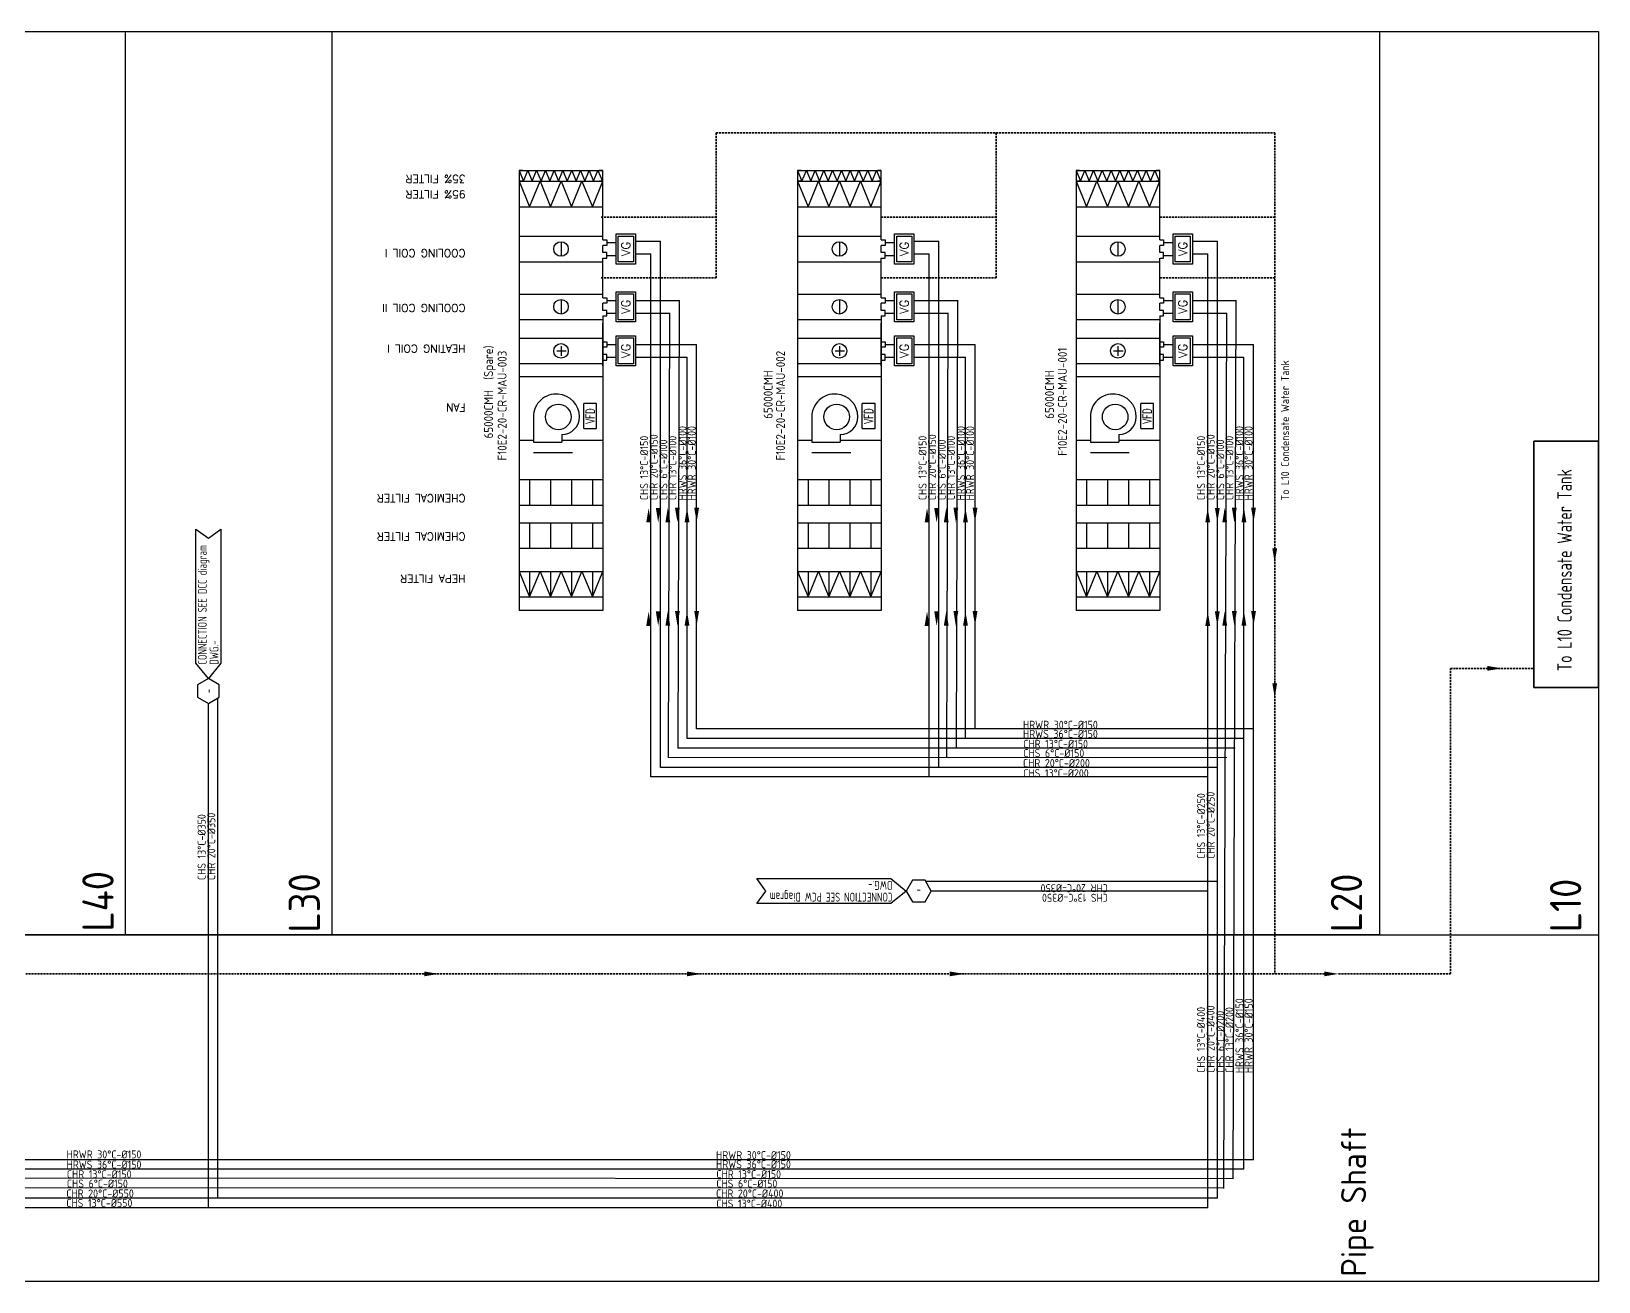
# Model space of a CAD drawing. Header units: millimetres. Extents: x -2605 to 1683, y 486 to 7557.
# Drawn here: x 1182 to 1683, y 723 to 1122 of the extents above; entities that cross this region are included whole.
import ezdxf
from ezdxf.enums import TextEntityAlignment as Align

# ---------------------------------------------------------------- set-up
doc = ezdxf.new("R2010")
doc.units = ezdxf.units.MM
doc.linetypes.add('DASHDOT', pattern=[1, 0.5, -0.25, 0, -0.25])
doc.linetypes.add('HIDDEN', pattern=[9.525, 6.35, -3.175])
for name, color, linetype in [('0-CHR-中溫', 30, 'Continuous'), ('0-CHR-低溫', 4, 'Continuous'), ('0-CHS-中溫', 3, 'Continuous'), ('0-CHS-低溫', 5, 'Continuous'), ('0-HWR', 6, 'Continuous'), ('0-HWS', 1, 'Continuous'), ('03', 7, 'Continuous'), ('A-DETL-01', 1, 'Continuous'), ('DETL-TXT', 4, 'Continuous'), ('M-CEQPM-MAU', 22, 'Continuous'), ('M-CMDUCT-TEXT', 3, 'Continuous'), ('M-CPIPE-TEXT', 3, 'Continuous'), ('M-EQPM-TXT', 4, 'Continuous')]:
    doc.layers.add(name, color=color, linetype=linetype)
doc.layers.add('YCN-空调-冷凝水管', color=140, linetype='DASHDOT', lineweight=35)
doc.styles.add('AA-TXT', font='isocp.shx', dxfattribs={"bigfont": 'chineset.shx'})
doc.styles.add('HKEC', font='romans.shx', dxfattribs={"bigfont": 'china.shx'})
doc.styles.add('STDTEXT', font='simplex.shx', dxfattribs={"bigfont": 'china.shx'})

# ---------------------------------------------------------------- blocks, each defined once
blk = doc.blocks.new('A$Cc4eae78a')
at = {"layer": '03'}
for points in [[(0, 2.04), (9.44, 2.04), (9.44, -4.04), (0, -4.04)], [(0.67, 1.37), (8.76, 1.37), (8.76, -3.37), (0.67, -3.37)]]:
    blk.add_lwpolyline(points, close=True, dxfattribs=at)
at = {"layer": '03', "linetype": 'Continuous', "ltscale": 200, "style": 'HKEC'}
blk.add_text('VG', height=2.696, dxfattribs=at).set_placement((4.72, -1), align=Align.MIDDLE)

msp = doc.modelspace()

# ---------------------------------------------------------------- linework, layer by layer
at = {"layer": '0-CHR-中溫', "ltscale": 1000}
for p, q in [((1366.21, 1054.59), (1369.19, 1054.59)), ((1375.54, 1055.06), (1383.48, 1055.06)), ((1383.48, 886.92), (1383.48, 1055.06)), ((1455.18, 1054.59), (1458.16, 1054.59)), ((1464.5, 1055.06), (1472.44, 1055.06)), ((1472.44, 886.92), (1472.44, 1055.06)), ((1544.16, 1054.59), (1547.14, 1054.59)), ((1553.49, 1055.06), (1561.43, 1055.06)), ((1561.43, 749.31), (1561.43, 1055.06)), ((1242.09, 749.31), (1242.09, 909.14)), ((1472.46, 886.92), (1383.48, 886.92)), ((1561.43, 886.92), (1472.44, 886.92)), ((1561.43, 850.48), (1468.23, 850.48)), ((1561.43, 749.31), (319.13, 749.31))]:
    msp.add_line(p, q, dxfattribs=at)
for points in [[(1383.54, 969.77), (1382.77, 965.17), (1382.01, 969.77)], [(1472.51, 969.77), (1471.74, 965.17), (1470.97, 969.77)], [(1562.19, 969.77), (1561.43, 965.17), (1560.66, 969.77)], [(1383.54, 936.74), (1382.77, 932.14), (1382.01, 936.74)], [(1472.51, 936.74), (1471.74, 932.14), (1470.97, 936.74)], [(1562.19, 936.74), (1561.43, 932.14), (1560.66, 936.74)]]:
    msp.add_solid(points, dxfattribs=at)
at = {"layer": '0-CHR-低溫', "ltscale": 1000}
for p, q in [((1366.32, 1036.11), (1369.3, 1036.11)), ((1375.54, 1036.13), (1389.61, 1036.13)), ((1389.14, 893.11), (1389.53, 1036.13)), ((1455.29, 1036.11), (1458.27, 1036.11)), ((1464.5, 1036.13), (1478.58, 1036.13)), ((1478.1, 893.11), (1478.49, 1036.13)), ((1544.27, 1036.11), (1547.25, 1036.11)), ((1553.49, 1036.13), (1567.56, 1036.13)), ((1566.54, 755.49), (1567.48, 1036.13)), ((1478.12, 893.08), (1389.06, 893.11)), ((1567.09, 893.08), (1478.03, 893.11)), ((1566.54, 755.5), (613.08, 755.87))]:
    msp.add_line(p, q, dxfattribs=at)
for points in [[(1389.68, 969.87), (1388.91, 965.27), (1388.14, 969.87)], [(1478.64, 969.87), (1477.87, 965.27), (1477.11, 969.87)], [(1567.63, 969.87), (1566.86, 965.27), (1566.09, 969.87)], [(1389.68, 936.84), (1388.91, 932.24), (1388.14, 936.84)], [(1478.64, 936.84), (1477.87, 932.24), (1477.11, 936.84)], [(1567.63, 936.84), (1566.86, 932.24), (1566.09, 936.84)]]:
    msp.add_solid(points, dxfattribs=at)
at = {"layer": '0-CHS-中溫', "ltscale": 1000}
for p, q in [((1366.32, 1050.52), (1369.31, 1050.52)), ((1375.54, 1050.97), (1380.41, 1050.97)), ((1380.41, 883.86), (1380.41, 1050.97)), ((1455.29, 1050.52), (1458.27, 1050.52)), ((1464.5, 1050.97), (1469.37, 1050.97)), ((1469.37, 883.86), (1469.37, 1050.97)), ((1544.27, 1050.52), (1547.26, 1050.52)), ((1553.49, 1050.97), (1558.36, 1050.97)), ((1558.36, 746.24), (1558.36, 1050.97)), ((1239.02, 746.24), (1239.02, 907.36)), ((1469.39, 883.86), (1380.41, 883.86)), ((1558.36, 883.86), (1469.37, 883.86)), ((1558.36, 847.41), (1470, 847.41)), ((1558.36, 746.24), (316.07, 746.24))]:
    msp.add_line(p, q, dxfattribs=at)
for points in [[(1380.47, 965.17), (1379.71, 969.77), (1378.94, 965.17)], [(1469.44, 965.17), (1468.67, 969.77), (1467.91, 965.17)], [(1559.13, 965.17), (1558.36, 969.77), (1557.59, 965.17)], [(1380.47, 932.14), (1379.71, 936.74), (1378.94, 932.14)], [(1469.44, 932.14), (1468.67, 936.74), (1467.91, 932.14)], [(1559.13, 932.14), (1558.36, 936.74), (1557.59, 932.14)]]:
    msp.add_solid(points, dxfattribs=at)
at = {"layer": '0-CHS-低溫', "ltscale": 1000}
for p, q in [((1366.32, 1032.04), (1369.31, 1032.04)), ((1375.54, 1032.04), (1386.54, 1032.04)), ((1386.07, 890.05), (1386.46, 1032.04)), ((1455.29, 1032.04), (1458.27, 1032.04)), ((1464.5, 1032.04), (1475.51, 1032.04)), ((1475.03, 890.05), (1475.43, 1032.04)), ((1544.27, 1032.04), (1547.26, 1032.04)), ((1553.49, 1032.04), (1564.49, 1032.04)), ((1563.46, 752.43), (1564.49, 1032.04)), ((1475.44, 890.02), (1385.99, 890.05)), ((1564.41, 890.02), (1474.95, 890.05)), ((1563.46, 752.44), (609.99, 752.82))]:
    msp.add_line(p, q, dxfattribs=at)
for points in [[(1386.61, 965.27), (1385.84, 969.87), (1385.08, 965.27)], [(1475.57, 965.27), (1474.81, 969.87), (1474.04, 965.27)], [(1564.56, 965.27), (1563.79, 969.87), (1563.03, 965.27)], [(1386.61, 932.24), (1385.84, 936.84), (1385.08, 932.24)], [(1475.57, 932.24), (1474.81, 936.84), (1474.04, 932.24)], [(1564.56, 932.24), (1563.79, 936.84), (1563.03, 932.24)]]:
    msp.add_solid(points, dxfattribs=at)
at = {"layer": '0-HWR', "ltscale": 1000}
for p, q in [((1366.33, 1022.03), (1369.31, 1022.03)), ((1395.04, 899.19), (1395.04, 1022.04)), ((1455.29, 1022.03), (1458.27, 1022.03)), ((1484.01, 899.19), (1484.01, 1022.04)), ((1544.28, 1022.03), (1547.26, 1022.03)), ((1572.99, 761.58), (1572.99, 1022.04)), ((1484.01, 899.19), (1395.04, 899.19)), ((1572.98, 899.19), (1484.01, 899.19)), ((1572.99, 761.58), (619.53, 761.58))]:
    msp.add_line(p, q, dxfattribs=at)
at = {"layer": '0-HWR', "ltscale": 0.05}
for p, q in [((1375.54, 1022.04), (1395.04, 1022.04)), ((1464.5, 1022.04), (1484.01, 1022.04)), ((1553.49, 1022.04), (1572.99, 1022.04))]:
    msp.add_line(p, q, dxfattribs=at)
at = {"layer": '0-HWR', "ltscale": 1000}
for points in [[(1395.81, 969.87), (1395.04, 965.27), (1394.28, 969.87)], [(1484.78, 969.87), (1484.01, 965.27), (1483.24, 969.87)], [(1573.76, 969.87), (1572.99, 965.27), (1572.23, 969.87)], [(1395.81, 936.84), (1395.04, 932.24), (1394.28, 936.84)], [(1484.78, 936.84), (1484.01, 932.24), (1483.24, 936.84)], [(1573.76, 936.84), (1572.99, 932.24), (1572.23, 936.84)]]:
    msp.add_solid(points, dxfattribs=at)
at = {"layer": '0-HWS', "ltscale": 1000}
for p, q in [((1366.32, 1017.95), (1369.31, 1017.95)), ((1391.98, 896.13), (1391.98, 1017.95)), ((1455.29, 1017.95), (1458.27, 1017.95)), ((1480.94, 896.13), (1480.94, 1017.95)), ((1544.27, 1017.95), (1547.26, 1017.95)), ((1569.93, 758.51), (1569.93, 1017.95)), ((1480.94, 896.13), (1391.98, 896.13)), ((1569.91, 896.13), (1480.94, 896.13)), ((1569.93, 758.51), (616.46, 758.51))]:
    msp.add_line(p, q, dxfattribs=at)
at = {"layer": '0-HWS', "ltscale": 0.05}
for p, q in [((1375.54, 1017.95), (1391.98, 1017.95)), ((1464.5, 1017.95), (1480.94, 1017.95)), ((1553.49, 1017.95), (1569.93, 1017.95))]:
    msp.add_line(p, q, dxfattribs=at)
at = {"layer": '0-HWS', "ltscale": 1000}
for points in [[(1392.74, 965.27), (1391.98, 969.87), (1391.21, 965.27)], [(1481.71, 965.27), (1480.94, 969.87), (1480.18, 965.27)], [(1570.69, 965.27), (1569.93, 969.87), (1569.16, 965.27)], [(1392.74, 932.24), (1391.98, 936.84), (1391.21, 932.24)], [(1481.71, 932.24), (1480.94, 936.84), (1480.18, 932.24)], [(1570.69, 932.24), (1569.93, 936.84), (1569.16, 932.24)]]:
    msp.add_solid(points, dxfattribs=at)
at = {"layer": 'A-DETL-01', "color": 252}
msp.add_lwpolyline([(276.79, 833.47), (1683.27, 833.47), (1683.27, 722.62), (276.79, 722.62)], close=True, dxfattribs=at)
at = {"layer": 'M-CEQPM-MAU', "color": 3, "ltscale": 0.1}
for p, q in [((1338.33, 1077.6), (1365.09, 1077.6)), ((1338.33, 1077.6), (1338.33, 937.03)), ((1339.47, 1077.6), (1338.33, 1077.6)), ((1338.33, 1077.6), (1365.09, 1077.6)), ((1338.33, 1077.6), (1339.73, 1074.19)), ((1339.47, 1077.6), (1363.95, 1077.6)), ((1339.73, 1074.19), (1341.13, 1077.6)), ((1341.13, 1077.6), (1342.53, 1074.19)), ((1342.53, 1074.19), (1343.93, 1077.6)), ((1343.93, 1077.6), (1345.33, 1074.19)), ((1345.33, 1074.19), (1346.73, 1077.6)), ((1346.73, 1077.6), (1348.13, 1074.19)), ((1348.13, 1074.19), (1349.53, 1077.6)), ((1349.53, 1077.6), (1350.93, 1074.19)), ((1350.93, 1074.19), (1352.33, 1077.6)), ((1352.33, 1077.6), (1353.73, 1074.19)), ((1353.73, 1074.19), (1355.13, 1077.6)), ((1355.13, 1077.6), (1356.53, 1074.19)), ((1356.53, 1074.19), (1357.93, 1077.6)), ((1357.93, 1077.6), (1359.33, 1074.19)), ((1359.33, 1074.19), (1360.73, 1077.6)), ((1360.73, 1077.6), (1362.13, 1074.19)), ((1362.13, 1074.19), (1363.53, 1077.6)), ((1363.53, 1077.6), (1364.93, 1074.19)), ((1365.09, 1077.6), (1363.95, 1077.6)), ((1365.09, 1055.47), (1365.09, 1077.6)), ((1338.33, 1074.19), (1341.68, 1066.05)), ((1339.47, 1074.19), (1338.33, 1074.19)), ((1338.33, 1074.19), (1365.09, 1074.19)), ((1339.47, 1074.19), (1363.95, 1074.19)), ((1341.68, 1066.05), (1345.02, 1074.19)), ((1345.02, 1074.19), (1348.37, 1066.05)), ((1348.37, 1066.05), (1351.71, 1074.19)), ((1351.71, 1074.19), (1355.06, 1066.05)), ((1355.06, 1066.05), (1358.4, 1074.19)), ((1358.4, 1074.19), (1361.75, 1066.05)), ((1361.75, 1066.05), (1365.09, 1074.19)), ((1365.09, 1074.19), (1363.95, 1074.19)), ((1364.93, 1074.19), (1365.09, 1074.58)), ((1338.33, 1066.05), (1365.09, 1066.05)), ((1338.33, 1056.63), (1365.09, 1056.63)), ((1351.71, 1054.89), (1351.71, 1050.23)), ((1365.09, 1055.47), (1366.32, 1055.47)), ((1365.09, 1051.4), (1365.09, 1053.72)), ((1366.32, 1053.72), (1365.09, 1053.72)), ((1366.32, 1055.47), (1366.32, 1053.72)), ((1338.33, 1048.49), (1365.09, 1048.49)), ((1366.32, 1051.4), (1365.09, 1051.4)), ((1365.09, 1049.65), (1366.32, 1049.65)), ((1365.09, 1036.98), (1365.09, 1049.65)), ((1366.32, 1049.65), (1366.32, 1051.4)), ((1338.33, 1038.15), (1365.09, 1038.15)), ((1365.09, 1036.98), (1366.32, 1036.98)), ((1366.32, 1036.98), (1366.32, 1035.24)), ((1351.71, 1036.4), (1351.71, 1031.75)), ((1365.09, 1032.91), (1365.09, 1035.24)), ((1366.32, 1035.24), (1365.09, 1035.24)), ((1366.32, 1032.91), (1365.09, 1032.91)), ((1366.32, 1031.17), (1366.32, 1032.91)), ((1338.33, 1030), (1365.09, 1030)), ((1365.09, 1031.17), (1365.09, 937.03)), ((1365.09, 1031.17), (1366.32, 1031.17)), ((1365.09, 1015.23), (1365.09, 1028.87)), ((1338.33, 1024.06), (1365.09, 1024.06)), ((1365.09, 1022.9), (1366.32, 1022.9)), ((1366.32, 1022.9), (1366.32, 1021.15)), ((1351.71, 1021.49), (1351.71, 1018.46)), ((1365.09, 1018.83), (1365.09, 1021.15)), ((1366.32, 1021.15), (1365.09, 1021.15)), ((1366.32, 1018.83), (1365.09, 1018.83)), ((1365.09, 1017.08), (1366.32, 1017.08)), ((1366.32, 1017.08), (1366.32, 1018.83)), ((1338.33, 1015.92), (1365.09, 1015.92)), ((1338.33, 1011.83), (1365.09, 1011.83)), ((1358.99, 995.2), (1358.99, 1003.16)), ((1363.1, 1003.16), (1358.99, 1003.16)), ((1363.1, 995.2), (1363.1, 1003.16)), ((1342.91, 998.9), (1342.91, 990.83)), ((1352, 993.31), (1352, 990.83)), ((1358.99, 995.2), (1363.1, 995.2)), ((1342.91, 991.38), (1338.33, 991.38)), ((1342.91, 990.83), (1352, 990.83)), ((1355.35, 987.4), (1342.91, 987.4)), ((1365.09, 991.38), (1352, 991.38)), ((1338.33, 978.9), (1365.09, 978.9)), ((1341.68, 978.9), (1341.68, 970.75)), ((1348.37, 978.9), (1348.37, 970.75)), ((1355.06, 978.9), (1355.06, 970.75)), ((1361.75, 978.9), (1361.75, 970.75)), ((1338.33, 970.75), (1365.09, 970.75)), ((1338.33, 965.06), (1365.09, 965.06)), ((1341.68, 965.06), (1341.68, 956.92)), ((1348.37, 965.06), (1348.37, 956.92)), ((1355.06, 965.06), (1355.06, 956.92)), ((1361.75, 965.06), (1361.75, 956.92)), ((1338.33, 956.92), (1365.09, 956.92)), ((1338.33, 949.56), (1365.09, 949.56)), ((1338.33, 949.56), (1341.68, 941.41)), ((1341.68, 941.41), (1345.02, 949.56)), ((1341.68, 949.56), (1341.68, 941.41)), ((1345.02, 949.56), (1348.37, 941.41)), ((1348.37, 941.41), (1351.71, 949.56)), ((1348.37, 949.56), (1348.37, 941.41)), ((1351.71, 949.56), (1355.06, 941.41)), ((1355.06, 949.56), (1355.06, 941.41)), ((1355.06, 941.41), (1358.4, 949.56)), ((1358.4, 949.56), (1361.75, 941.41)), ((1361.75, 941.41), (1365.09, 949.56)), ((1361.75, 949.56), (1361.75, 941.41)), ((1338.33, 941.41), (1365.09, 941.41)), ((1365.09, 937.03), (1338.33, 937.03))]:
    msp.add_line(p, q, dxfattribs=at)
at = {"layer": 'M-CEQPM-MAU', "ltscale": 0.1}
for p, q in [((1427.3, 1077.6), (1454.06, 1077.6)), ((1427.3, 1077.6), (1427.3, 937.03)), ((1428.43, 1077.6), (1427.3, 1077.6)), ((1427.3, 1077.6), (1454.06, 1077.6)), ((1427.3, 1077.6), (1428.7, 1074.19)), ((1428.43, 1077.6), (1452.92, 1077.6)), ((1428.7, 1074.19), (1430.1, 1077.6)), ((1430.1, 1077.6), (1431.5, 1074.19)), ((1431.5, 1074.19), (1432.9, 1077.6)), ((1432.9, 1077.6), (1434.3, 1074.19)), ((1434.3, 1074.19), (1435.7, 1077.6)), ((1435.7, 1077.6), (1437.1, 1074.19)), ((1437.1, 1074.19), (1438.5, 1077.6)), ((1438.5, 1077.6), (1439.9, 1074.19)), ((1439.9, 1074.19), (1441.3, 1077.6)), ((1441.3, 1077.6), (1442.7, 1074.19)), ((1442.7, 1074.19), (1444.1, 1077.6)), ((1444.1, 1077.6), (1445.5, 1074.19)), ((1445.5, 1074.19), (1446.9, 1077.6)), ((1446.9, 1077.6), (1448.3, 1074.19)), ((1448.3, 1074.19), (1449.7, 1077.6)), ((1449.7, 1077.6), (1451.09, 1074.19)), ((1451.09, 1074.19), (1452.49, 1077.6)), ((1452.49, 1077.6), (1453.89, 1074.19)), ((1454.06, 1077.6), (1452.92, 1077.6)), ((1454.06, 1055.47), (1454.06, 1077.6)), ((1516.28, 1077.6), (1543.04, 1077.6)), ((1516.28, 1077.6), (1516.28, 937.03)), ((1517.42, 1077.6), (1516.28, 1077.6)), ((1516.28, 1077.6), (1543.04, 1077.6)), ((1516.28, 1077.6), (1517.68, 1074.19)), ((1517.42, 1077.6), (1541.9, 1077.6)), ((1517.68, 1074.19), (1519.08, 1077.6)), ((1519.08, 1077.6), (1520.48, 1074.19)), ((1520.48, 1074.19), (1521.88, 1077.6)), ((1521.88, 1077.6), (1523.28, 1074.19)), ((1523.28, 1074.19), (1524.68, 1077.6)), ((1524.68, 1077.6), (1526.08, 1074.19)), ((1526.08, 1074.19), (1527.48, 1077.6)), ((1527.48, 1077.6), (1528.88, 1074.19)), ((1528.88, 1074.19), (1530.28, 1077.6)), ((1530.28, 1077.6), (1531.68, 1074.19)), ((1531.68, 1074.19), (1533.08, 1077.6)), ((1533.08, 1077.6), (1534.48, 1074.19)), ((1534.48, 1074.19), (1535.88, 1077.6)), ((1535.88, 1077.6), (1537.28, 1074.19)), ((1537.28, 1074.19), (1538.68, 1077.6)), ((1538.68, 1077.6), (1540.08, 1074.19)), ((1540.08, 1074.19), (1541.48, 1077.6)), ((1541.48, 1077.6), (1542.88, 1074.19)), ((1543.04, 1077.6), (1541.9, 1077.6)), ((1543.04, 1055.47), (1543.04, 1077.6)), ((1427.3, 1074.19), (1430.64, 1066.05)), ((1428.43, 1074.19), (1427.3, 1074.19)), ((1427.3, 1074.19), (1454.06, 1074.19)), ((1428.43, 1074.19), (1452.92, 1074.19)), ((1430.64, 1066.05), (1433.99, 1074.19)), ((1433.99, 1074.19), (1437.33, 1066.05)), ((1437.33, 1066.05), (1440.68, 1074.19)), ((1440.68, 1074.19), (1444.02, 1066.05)), ((1444.02, 1066.05), (1447.37, 1074.19)), ((1447.37, 1074.19), (1450.71, 1066.05)), ((1450.71, 1066.05), (1454.06, 1074.19)), ((1454.06, 1074.19), (1452.92, 1074.19)), ((1453.89, 1074.19), (1454.06, 1074.58)), ((1516.28, 1074.19), (1519.63, 1066.05)), ((1517.42, 1074.19), (1516.28, 1074.19)), ((1516.28, 1074.19), (1543.04, 1074.19)), ((1517.42, 1074.19), (1541.9, 1074.19)), ((1519.63, 1066.05), (1522.97, 1074.19)), ((1522.97, 1074.19), (1526.32, 1066.05)), ((1526.32, 1066.05), (1529.66, 1074.19)), ((1529.66, 1074.19), (1533.01, 1066.05)), ((1533.01, 1066.05), (1536.35, 1074.19)), ((1536.35, 1074.19), (1539.7, 1066.05)), ((1539.7, 1066.05), (1543.04, 1074.19)), ((1543.04, 1074.19), (1541.9, 1074.19)), ((1542.88, 1074.19), (1543.04, 1074.58)), ((1427.3, 1066.05), (1454.06, 1066.05)), ((1516.28, 1066.05), (1543.04, 1066.05)), ((1427.3, 1056.63), (1454.06, 1056.63)), ((1440.68, 1054.89), (1440.68, 1050.23)), ((1454.06, 1055.47), (1455.29, 1055.47)), ((1454.06, 1051.4), (1454.06, 1053.72)), ((1455.29, 1053.72), (1454.06, 1053.72)), ((1455.29, 1055.47), (1455.29, 1053.72)), ((1516.28, 1056.63), (1543.04, 1056.63)), ((1529.66, 1054.89), (1529.66, 1050.23)), ((1543.04, 1055.47), (1544.27, 1055.47)), ((1543.04, 1051.4), (1543.04, 1053.72)), ((1544.27, 1053.72), (1543.04, 1053.72)), ((1544.27, 1055.47), (1544.27, 1053.72)), ((1427.3, 1048.49), (1454.06, 1048.49)), ((1455.29, 1051.4), (1454.06, 1051.4)), ((1454.06, 1049.65), (1455.29, 1049.65)), ((1454.06, 1036.98), (1454.06, 1049.65)), ((1455.29, 1049.65), (1455.29, 1051.4)), ((1516.28, 1048.49), (1543.04, 1048.49)), ((1544.27, 1051.4), (1543.04, 1051.4)), ((1543.04, 1049.65), (1544.27, 1049.65)), ((1543.04, 1036.98), (1543.04, 1049.65)), ((1544.27, 1049.65), (1544.27, 1051.4)), ((1427.3, 1038.15), (1454.06, 1038.15)), ((1454.06, 1036.98), (1455.29, 1036.98)), ((1455.29, 1036.98), (1455.29, 1035.24)), ((1516.28, 1038.15), (1543.04, 1038.15)), ((1543.04, 1036.98), (1544.27, 1036.98)), ((1544.27, 1036.98), (1544.27, 1035.24)), ((1440.68, 1036.4), (1440.68, 1031.75)), ((1454.06, 1032.91), (1454.06, 1035.24)), ((1455.29, 1035.24), (1454.06, 1035.24)), ((1455.29, 1032.91), (1454.06, 1032.91)), ((1455.29, 1031.17), (1455.29, 1032.91)), ((1529.66, 1036.4), (1529.66, 1031.75)), ((1543.04, 1032.91), (1543.04, 1035.24)), ((1544.27, 1035.24), (1543.04, 1035.24)), ((1544.27, 1032.91), (1543.04, 1032.91)), ((1544.27, 1031.17), (1544.27, 1032.91)), ((1427.3, 1030), (1454.06, 1030)), ((1454.06, 1031.17), (1454.06, 937.03)), ((1454.06, 1031.17), (1455.29, 1031.17)), ((1454.06, 1015.23), (1454.06, 1028.87)), ((1516.28, 1030), (1543.04, 1030)), ((1543.04, 1031.17), (1543.04, 937.03)), ((1543.04, 1031.17), (1544.27, 1031.17)), ((1543.04, 1015.23), (1543.04, 1028.87)), ((1427.3, 1024.06), (1454.06, 1024.06)), ((1454.06, 1022.9), (1455.29, 1022.9)), ((1455.29, 1022.9), (1455.29, 1021.15)), ((1516.28, 1024.06), (1543.04, 1024.06)), ((1543.04, 1022.9), (1544.27, 1022.9)), ((1544.27, 1022.9), (1544.27, 1021.15)), ((1440.68, 1021.49), (1440.68, 1018.46)), ((1454.06, 1018.83), (1454.06, 1021.15)), ((1455.29, 1021.15), (1454.06, 1021.15)), ((1455.29, 1018.83), (1454.06, 1018.83)), ((1454.06, 1017.08), (1455.29, 1017.08)), ((1455.29, 1017.08), (1455.29, 1018.83)), ((1529.66, 1021.49), (1529.66, 1018.46)), ((1543.04, 1018.83), (1543.04, 1021.15)), ((1544.27, 1021.15), (1543.04, 1021.15)), ((1544.27, 1018.83), (1543.04, 1018.83)), ((1543.04, 1017.08), (1544.27, 1017.08)), ((1544.27, 1017.08), (1544.27, 1018.83)), ((1427.3, 1015.92), (1454.06, 1015.92)), ((1427.3, 1011.83), (1454.06, 1011.83)), ((1516.28, 1015.92), (1543.04, 1015.92)), ((1516.28, 1011.83), (1543.04, 1011.83)), ((1447.96, 995.2), (1447.96, 1003.16)), ((1452.06, 1003.16), (1447.96, 1003.16)), ((1452.06, 995.2), (1452.06, 1003.16)), ((1536.94, 995.2), (1536.94, 1003.16)), ((1541.05, 1003.16), (1536.94, 1003.16)), ((1541.05, 995.2), (1541.05, 1003.16)), ((1431.87, 998.9), (1431.87, 990.83)), ((1520.86, 998.9), (1520.86, 990.83)), ((1440.96, 993.31), (1440.96, 990.83)), ((1447.96, 995.2), (1452.06, 995.2)), ((1529.95, 993.31), (1529.95, 990.83)), ((1536.94, 995.2), (1541.05, 995.2)), ((1431.87, 991.38), (1427.3, 991.38)), ((1431.87, 990.83), (1440.96, 990.83)), ((1444.32, 987.4), (1431.87, 987.4)), ((1454.06, 991.38), (1440.96, 991.38)), ((1520.86, 991.38), (1516.28, 991.38)), ((1520.86, 990.83), (1529.95, 990.83)), ((1533.3, 987.4), (1520.86, 987.4)), ((1543.04, 991.38), (1529.95, 991.38)), ((1427.3, 978.9), (1454.06, 978.9)), ((1430.64, 978.9), (1430.64, 970.75)), ((1437.33, 978.9), (1437.33, 970.75)), ((1444.02, 978.9), (1444.02, 970.75)), ((1450.71, 978.9), (1450.71, 970.75)), ((1516.28, 978.9), (1543.04, 978.9)), ((1519.63, 978.9), (1519.63, 970.75)), ((1526.32, 978.9), (1526.32, 970.75)), ((1533.01, 978.9), (1533.01, 970.75)), ((1539.7, 978.9), (1539.7, 970.75)), ((1427.3, 970.75), (1454.06, 970.75)), ((1516.28, 970.75), (1543.04, 970.75)), ((1427.3, 965.06), (1454.06, 965.06)), ((1430.64, 965.06), (1430.64, 956.92)), ((1437.33, 965.06), (1437.33, 956.92)), ((1444.02, 965.06), (1444.02, 956.92)), ((1450.71, 965.06), (1450.71, 956.92)), ((1516.28, 965.06), (1543.04, 965.06)), ((1519.63, 965.06), (1519.63, 956.92)), ((1526.32, 965.06), (1526.32, 956.92)), ((1533.01, 965.06), (1533.01, 956.92)), ((1539.7, 965.06), (1539.7, 956.92)), ((1427.3, 956.92), (1454.06, 956.92)), ((1516.28, 956.92), (1543.04, 956.92)), ((1427.3, 949.56), (1454.06, 949.56)), ((1427.3, 949.56), (1430.64, 941.41)), ((1430.64, 941.41), (1433.99, 949.56)), ((1430.64, 949.56), (1430.64, 941.41)), ((1433.99, 949.56), (1437.33, 941.41)), ((1437.33, 941.41), (1440.68, 949.56)), ((1437.33, 949.56), (1437.33, 941.41)), ((1440.68, 949.56), (1444.02, 941.41)), ((1444.02, 949.56), (1444.02, 941.41)), ((1444.02, 941.41), (1447.37, 949.56)), ((1447.37, 949.56), (1450.71, 941.41)), ((1450.71, 941.41), (1454.06, 949.56)), ((1450.71, 949.56), (1450.71, 941.41)), ((1516.28, 949.56), (1543.04, 949.56)), ((1516.28, 949.56), (1519.63, 941.41)), ((1519.63, 941.41), (1522.97, 949.56)), ((1519.63, 949.56), (1519.63, 941.41)), ((1522.97, 949.56), (1526.32, 941.41)), ((1526.32, 941.41), (1529.66, 949.56)), ((1526.32, 949.56), (1526.32, 941.41)), ((1529.66, 949.56), (1533.01, 941.41)), ((1533.01, 949.56), (1533.01, 941.41)), ((1533.01, 941.41), (1536.35, 949.56)), ((1536.35, 949.56), (1539.7, 941.41)), ((1539.7, 941.41), (1543.04, 949.56)), ((1539.7, 949.56), (1539.7, 941.41)), ((1427.3, 941.41), (1454.06, 941.41)), ((1454.06, 937.03), (1427.3, 937.03)), ((1516.28, 941.41), (1543.04, 941.41)), ((1543.04, 937.03), (1516.28, 937.03))]:
    msp.add_line(p, q, dxfattribs=at)
at = {"layer": 'M-CEQPM-MAU', "color": 252}
for points in [[(1613.24, 833.47), (1073.9, 833.47), (1073.9, 1122.09), (1683.27, 1122.09)], [(1212.45, 1122.09), (1212.45, 833.47)], [(1278.49, 1122.09), (1278.49, 833.47)], [(1613.24, 1122.09), (1613.24, 833.47)], [(1683.27, 1122.09), (1683.27, 833.47)]]:
    msp.add_lwpolyline(points, dxfattribs=at)
at = {"layer": 'M-CEQPM-MAU', "color": 3}
msp.add_lwpolyline([(1350.33, 1019.99), (1353.37, 1019.99)], dxfattribs=at)
at = {"layer": 'M-CEQPM-MAU'}
msp.add_lwpolyline([(1439.29, 1019.99), (1442.34, 1019.99)], dxfattribs=at)
at = {"layer": 'M-CEQPM-MAU', "ltscale": 0.1}
msp.add_lwpolyline([(1528.28, 1019.99), (1531.32, 1019.99)], dxfattribs=at)
at = {"layer": 'M-CEQPM-MAU', "color": 3, "ltscale": 0.1}
for centre, radius in [((1351.71, 1052.56), 2.33), ((1351.71, 1034.08), 2.33), ((1351.71, 1019.99), 2.33), ((1350.83, 998.9), 4.08)]:
    msp.add_circle(centre, radius, dxfattribs=at)
at = {"layer": 'M-CEQPM-MAU', "ltscale": 0.1}
for centre, radius in [((1440.68, 1052.56), 2.33), ((1529.66, 1052.56), 2.33), ((1440.68, 1034.08), 2.33), ((1529.66, 1034.08), 2.33), ((1440.68, 1019.99), 2.33), ((1529.66, 1019.99), 2.33), ((1439.8, 998.9), 4.08), ((1528.78, 998.9), 4.08)]:
    msp.add_circle(centre, radius, dxfattribs=at)
at = {"layer": 'M-CEQPM-MAU', "color": 3, "ltscale": 0.1}
for centre, radius, start, end in [((1350.06, 999.02), 7.15, 83.7563, 180.9586), ((1350.47, 999.01), 7.12, 359.0709, 87.1108), ((1352, 998.9), 5.59, 270, 0)]:
    msp.add_arc(centre, radius, start, end, dxfattribs=at)
at = {"layer": 'M-CEQPM-MAU', "ltscale": 0.1}
for centre, radius, start, end in [((1439.02, 999.02), 7.15, 83.7563, 180.9586), ((1439.44, 999.01), 7.12, 359.0709, 87.1108), ((1528, 999.02), 7.15, 83.7563, 180.9586), ((1528.42, 999.01), 7.12, 359.0709, 87.1108), ((1440.96, 998.9), 5.59, 270, 0), ((1529.95, 998.9), 5.59, 270, 0)]:
    msp.add_arc(centre, radius, start, end, dxfattribs=at)
at = {"layer": 'M-CPIPE-TEXT', "color": 4}
for points in [[(1239.02, 915.32), (1235.05, 920.25), (1235.05, 963.05), (1239.02, 960.21), (1243, 963.05), (1243, 920.25), (1239.02, 915.32)], [(1462.05, 847.41), (1457.12, 843.44), (1414.32, 843.44), (1417.16, 847.41), (1414.32, 851.39), (1457.12, 851.39), (1462.05, 847.41)]]:
    msp.add_lwpolyline(points, dxfattribs=at)
for points in [[(1239.02, 907.36), (1242.47, 909.35), (1242.47, 913.33), (1239.02, 915.32), (1235.58, 913.33), (1235.58, 909.35)], [(1470, 847.41), (1468.02, 850.86), (1464.04, 850.86), (1462.05, 847.41), (1464.04, 843.97), (1468.02, 843.97)]]:
    msp.add_lwpolyline(points, close=True, dxfattribs=at)
at = {"layer": 'YCN-空调-冷凝水管', "linetype": 'HIDDEN', "ltscale": 0.1}
for points in [[(626.3, 1089.68), (626.3, 820.94), (1579.77, 820.94)], [(1401.25, 1043.32), (1401.25, 1089.68)], [(1401.25, 1089.68), (1579.77, 1089.68)], [(1490.78, 1043.32), (1490.78, 1089.68)], [(1579.77, 1089.68), (1579.77, 820.94), (1595.58, 820.94)], [(1364.52, 1062.67), (1401.25, 1062.67)], [(1454.06, 1062.67), (1490.78, 1062.67)], [(1543.04, 1062.67), (1579.77, 1062.67)], [(1364.52, 1043.32), (1401.25, 1043.32)], [(1454.06, 1043.32), (1490.78, 1043.32)], [(1543.04, 1043.32), (1579.77, 1043.32)], [(1600.18, 820.94), (1635.89, 820.94), (1635.89, 918.57), (1662.57, 918.57)]]:
    msp.add_lwpolyline(points, dxfattribs=at)
at = {"layer": 'YCN-空调-冷凝水管', "linetype": 'ByBlock'}
msp.add_lwpolyline([(1683.27, 912.5), (1683.27, 991.15), (1662.57, 991.15), (1662.57, 912.5)], close=True, dxfattribs=at)
at = {"layer": 'YCN-空调-冷凝水管', "ltscale": 1000}
for points in [[(1580.54, 956.96), (1579.77, 952.36), (1579, 956.96)], [(1647.72, 919.34), (1652.32, 918.57), (1647.72, 917.8)], [(1580.54, 913.8), (1579.77, 909.2), (1579, 913.8)], [(1308.04, 821.71), (1312.64, 820.94), (1308.04, 820.18)], [(1391.98, 821.71), (1396.58, 820.94), (1391.98, 820.18)], [(1475.92, 821.71), (1480.53, 820.94), (1475.92, 820.18)], [(1595.58, 821.71), (1600.18, 820.94), (1595.58, 820.18)]]:
    msp.add_solid(points, dxfattribs=at)

# ---------------------------------------------------------------- block references
at = {"ltscale": 1000, "xscale": 1.022504080935281, "yscale": 1.022504080935281, "zscale": 1.022504080935281, "rotation": 89.99999999999999}
for p in [(1371.4, 1047.74), (1460.37, 1047.74), (1549.35, 1047.74), (1371.4, 1029.26), (1460.37, 1029.26), (1549.35, 1029.26), (1371.4, 1015.17), (1460.37, 1015.17), (1549.35, 1015.17)]:
    msp.add_blockref('A$Cc4eae78a', p, dxfattribs=at)

# ---------------------------------------------------------------- texts
at = {"layer": 'DETL-TXT', "ltscale": 0.1, "style": 'AA-TXT'}
for s, rotation, p in [('To L10 Condensate Water Tank', 90, (1584.34, 972.2)), ('CHS 13%%DC-%%C150', 90, (1379.55, 972.3)), ('CHR 20%%DC-%%C150', 90, (1382.61, 972.3)), ('CHR 13%%DC-%%C100', 90, (1388.61, 972.3)), ('HRWS 36%%DC-%%C100', 90, (1391.82, 972.2)), ('HRWR 30%%DC-%%C100', 90, (1394.75, 972.2)), ('CHS 13%%DC-%%C150', 90, (1468.51, 972.3)), ('CHR 20%%DC-%%C150', 90, (1471.58, 972.3)), ('CHR 13%%DC-%%C100', 90, (1477.58, 972.3)), ('HRWS 36%%DC-%%C100', 90, (1480.78, 972.2)), ('HRWR 30%%DC-%%C100', 90, (1483.71, 972.2)), ('CHS 13%%DC-%%C150', 90, (1557.5, 972.3)), ('CHR 20%%DC-%%C150', 90, (1560.56, 972.3)), ('CHR 13%%DC-%%C100', 90, (1566.56, 972.3)), ('HRWS 36%%DC-%%C100', 90, (1569.77, 972.2)), ('HRWR 30%%DC-%%C100', 90, (1572.7, 972.2)), ('CHS 6%%DC-%%C100', 90, (1385.68, 972.3)), ('CHS 6%%DC-%%C100', 90, (1474.65, 972.3)), ('CHS 6%%DC-%%C100', 90, (1563.63, 972.3)), ('CHS 13%%DC-%%C250', 90, (1557.5, 857.68)), ('CHR 20%%DC-%%C250', 90, (1560.56, 857.68)), ('CHS 13%%DC-%%C350', 90, (1238.16, 850.92)), ('CHR 20%%DC-%%C350', 90, (1241.23, 850.92)), ('CHR 20%%DC-%%C350', 180, (1526.45, 849.62)), ('CHS 13%%DC-%%C350', 180, (1526.45, 846.55)), ('HRWS 36%%DC-%%C150', 90, (1569.77, 789.23)), ('HRWR 30%%DC-%%C150', 90, (1572.7, 789.23)), ('CHS 13%%DC-%%C400', 90, (1557.5, 789.34)), ('CHR 20%%DC-%%C400', 90, (1560.56, 789.34)), ('CHS 6%%DC-%%C200', 90, (1563.63, 789.34)), ('CHR 13%%DC-%%C200', 90, (1566.56, 789.34))]:
    msp.add_text(s, height=2.5563, rotation=rotation, dxfattribs=at).set_placement(p)
for s, p in [('HRWR 30%%DC-%%C150', (1499.33, 899.27)), ('HRWS 36%%DC-%%C150', (1499.33, 896.36)), ('CHR 13%%DC-%%C150', (1499.43, 893.19)), ('CHS 6%%DC-%%C150', (1499.43, 890.19)), ('CHR 20%%DC-%%C200', (1499.33, 887.04)), ('CHS 13%%DC-%%C200', (1499.43, 883.79)), ('HRWR 30%%DC-%%C150', (1193.72, 761.99)), ('HRWS 36%%DC-%%C150', (1193.72, 758.76)), ('HRWR 30%%DC-%%C150', (1401.25, 761.76)), ('HRWS 36%%DC-%%C150', (1401.25, 758.85)), ('CHR 13%%DC-%%C150', (1193.82, 755.67)), ('CHR 13%%DC-%%C150', (1401.35, 755.68)), ('CHR 20%%DC-%%C550', (1193.64, 749.52)), ('CHS 6%%DC-%%C150', (1193.82, 752.68)), ('CHR 20%%DC-%%C400', (1401.25, 749.53)), ('CHS 6%%DC-%%C150', (1401.35, 752.68)), ('CHS 13%%DC-%%C550', (1193.64, 746.46)), ('CHS 13%%DC-%%C400', (1401.35, 746.28))]:
    msp.add_text(s, height=2.5563, dxfattribs=at).set_placement(p)
at = {"layer": 'DETL-TXT', "color": 2, "ltscale": 0.1, "style": 'AA-TXT'}
for s, height, p in [('L40', 10, (1208.76, 834.45)), ('L30', 10, (1274.69, 834.16)), ('L20', 10, (1607.69, 834.25)), ('L10', 10, (1677.71, 834.25)), ('Pipe Shaft', 8, (1608.98, 724.21))]:
    msp.add_text(s, height=height, rotation=90, dxfattribs=at).set_placement(p)
at = {"layer": 'M-CEQPM-MAU', "color": 3, "ltscale": 0.1, "style": 'STDTEXT', "width": 0.7}
msp.add_text('VFD', height=2.84, rotation=90, dxfattribs=at).set_placement((1361.04, 999.18), align=Align.MIDDLE)
at = {"layer": 'M-CEQPM-MAU', "ltscale": 0.1, "style": 'STDTEXT', "width": 0.7}
for p in [(1450.01, 999.18), (1538.99, 999.18)]:
    msp.add_text('VFD', height=2.84, rotation=90, dxfattribs=at).set_placement(p, align=Align.MIDDLE)
at = {"layer": 'M-CMDUCT-TEXT', "style": 'STDTEXT'}
for s, p in [('35% FILTER', (1321.2, 1074.95)), ('95% FILTER', (1321.2, 1069.99)), ('COOLING COIL I', (1321.2, 1051.21)), ('COOLING COIL II', (1321.2, 1033.7)), ('HEATING COIL I', (1321.2, 1020.71)), ('FAN', (1321.2, 1001.92)), ('CHEMICAL FILTER', (1321.2, 972.92)), ('CHEMICAL FILTER', (1321.2, 960.7)), ('HEPA FILTER', (1321.2, 947.2))]:
    msp.add_text(s, height=2.5, rotation=180, dxfattribs=at).set_placement(p, align=Align.MIDDLE_LEFT)
at = {"layer": 'M-CPIPE-TEXT', "color": 4, "style": 'AA-TXT', "width": 0.8}
for s, height, rotation, p in [('To L10 Condensate Water Tank', 4.602, 90, (1674.7, 917.69)), ('CONNECTION SEE DCC diagram', 2.8403, 90, (1238.52, 919.74)), ('DWG.-', 2.84, 90, (1242.27, 919.74)), ('CONNECTION SEE PCW Diagram', 2.8403, 180, (1457.62, 846.9)), ('DWG.-', 2.84, 180, (1457.62, 850.65))]:
    msp.add_text(s, height=height, rotation=rotation, dxfattribs=at).set_placement(p)
for rotation, p in [(90, (1239.02, 911.34)), (180, (1466.03, 847.41))]:
    msp.add_text('-', height=2.84, rotation=rotation, dxfattribs=at).set_placement(p, align=Align.MIDDLE)
at = {"layer": 'M-EQPM-TXT', "style": 'AA-TXT'}
for s, height, p in [('65000CMH  (Spare)', 2.8403, (1329.97, 992.01)), ('F10E2-20-CR-MAU-003', 2.8403, (1334.32, 984.98)), ('F10E2-20-CR-MAU-002', 2.8403, (1423.28, 984.98)), ('F10E2-20-CR-MAU-001', 2.8403, (1513.35, 986.48)), ('65000CMH ', 2.84, (1419.32, 998.3)), ('65000CMH ', 2.84, (1509.22, 998.3))]:
    msp.add_text(s, height=height, rotation=90, dxfattribs=at).set_placement(p)

doc.saveas('drawing.dxf')
